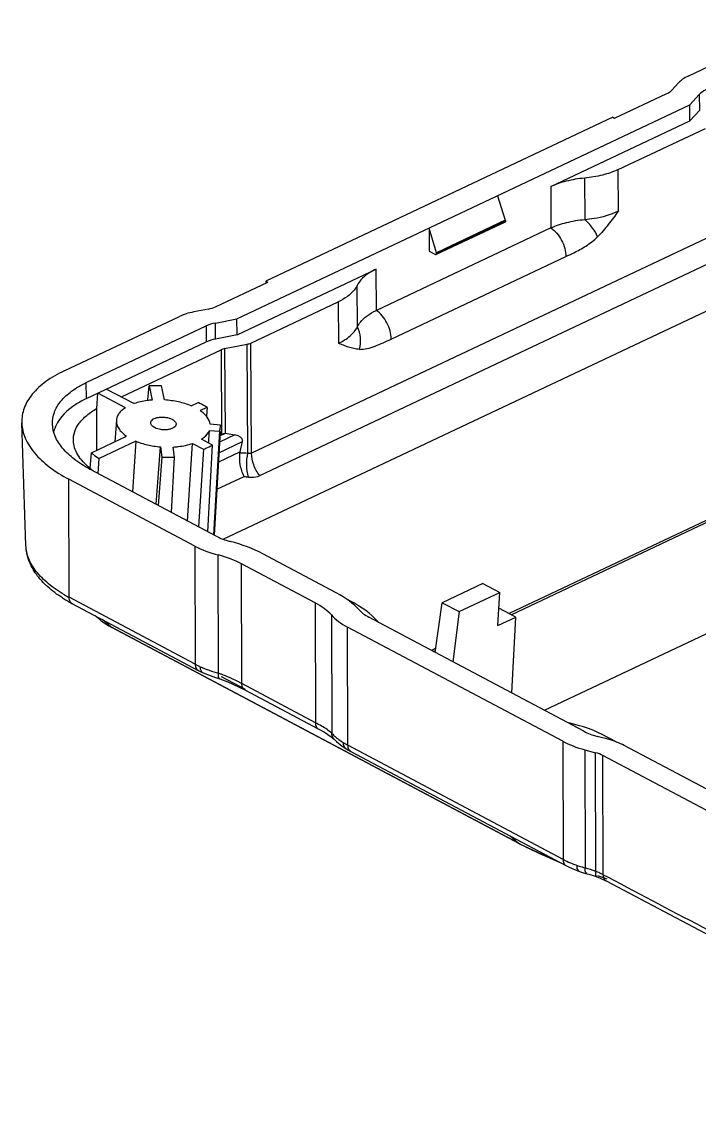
# Model space of a CAD drawing. Header units: millimetres. Extents: x 1667 to 2459, y 1639 to 1961.
# Drawn here: x 1787.49 to 1814.12, y 1703.51 to 1745.96 of the extents above; entities that cross this region are included whole.
import ezdxf

# ---------------------------------------------------------------- set-up
doc = ezdxf.new("R2010")
doc.units = ezdxf.units.MM

msp = doc.modelspace()

# ---------------------------------------------------------------- linework, layer by layer
at = {"color": 4, "linetype": 'Continuous'}
for p, q in [((1813.678, 1743.823), (1818.206, 1745.961)), ((1813.292, 1743.553), (1813.035, 1743.272)), ((1810.786, 1742.166), (1812.842, 1743.137)), ((1813.735, 1742.688), (1814.113, 1743.1)), ((1814.113, 1743.1), (1814.117, 1742.471)), ((1795.953, 1734.288), (1813.735, 1742.688)), ((1813.739, 1742.059), (1813.735, 1742.688)), ((1810.713, 1742.205), (1797.092, 1735.77)), ((1810.713, 1742.205), (1810.786, 1742.166)), ((1814.117, 1742.471), (1813.739, 1742.059)), ((1808.277, 1739.479), (1813.739, 1742.059)), ((1810.926, 1740.149), (1814.355, 1741.769)), ((1810.935, 1738.526), (1810.926, 1740.149)), ((1809.602, 1739.814), (1809.611, 1738.191)), ((1808.277, 1739.479), (1808.286, 1737.856)), ((1806.191, 1739.124), (1806.491, 1738.158)), ((1806.485, 1738.089), (1803.78, 1736.811)), ((1806.491, 1738.158), (1803.787, 1736.881)), ((1803.794, 1736.853), (1806.498, 1738.13)), ((1808.286, 1737.856), (1801.427, 1734.616)), ((1803.497, 1737.852), (1803.496, 1736.95)), ((1803.787, 1736.881), (1803.497, 1737.852)), ((1814.379, 1737.442), (1796.523, 1729.008)), ((1795.408, 1725.633), (1819.013, 1736.783)), ((1802.011, 1733.494), (1808.87, 1736.734)), ((1803.496, 1736.95), (1803.755, 1736.813)), ((1795.956, 1733.659), (1801.418, 1736.239)), ((1796.848, 1728.13), (1814.703, 1736.564)), ((1801.427, 1734.616), (1801.418, 1736.239)), ((1797.092, 1735.77), (1797.092, 1735.698)), ((1797.092, 1735.77), (1797.164, 1735.732)), ((1795.108, 1734.761), (1797.164, 1735.732)), ((1800.682, 1733.973), (1800.673, 1735.596)), ((1796.499, 1733.335), (1799.927, 1734.954)), ((1799.927, 1734.954), (1799.937, 1733.331)), ((1794.828, 1734.672), (1794.253, 1734.56)), ((1789.165, 1732.244), (1793.693, 1734.383)), ((1795.109, 1734.123), (1795.953, 1734.288)), ((1795.113, 1733.494), (1795.109, 1734.123)), ((1795.956, 1733.659), (1795.953, 1734.288)), ((1790.034, 1731.783), (1794.745, 1734.008)), ((1794.745, 1734.008), (1794.748, 1733.379)), ((1795.956, 1733.659), (1795.113, 1733.494)), ((1790.038, 1731.154), (1794.748, 1733.379)), ((1795.468, 1733.116), (1796.359, 1733.29)), ((1796.383, 1729.018), (1796.359, 1733.29)), ((1796.523, 1729.008), (1796.499, 1733.335)), ((1829.616, 1733.56), (1806.644, 1722.709)), ((1806.72, 1722.668), (1829.609, 1733.48)), ((1791.414, 1731.223), (1795.328, 1733.072)), ((1795.328, 1733.072), (1795.346, 1729.746)), ((1795.468, 1733.116), (1795.486, 1729.796)), ((1808.029, 1718.912), (1836.104, 1732.174)), ((1790.038, 1731.154), (1790.034, 1731.783)), ((1790.833, 1731.531), (1791.911, 1730.959)), ((1792.455, 1731.11), (1792.498, 1731.651)), ((1792.498, 1731.651), (1792.617, 1731.098)), ((1793.109, 1731.1), (1792.99, 1731.653)), ((1790.442, 1730.764), (1790.491, 1731.369)), ((1791.569, 1730.797), (1790.491, 1731.369)), ((1792.453, 1731.079), (1792.455, 1731.11)), ((1794.148, 1730.87), (1794.424, 1731)), ((1794.781, 1730.811), (1794.506, 1730.681)), ((1794.773, 1730.666), (1794.761, 1730.441)), ((1794.781, 1730.811), (1794.773, 1730.666)), ((1791.216, 1730.306), (1791.15, 1729.454)), ((1787.662, 1725.381), (1787.499, 1730.199)), ((1794.849, 1729.54), (1794.87, 1729.902)), ((1794.87, 1729.902), (1795.267, 1729.869)), ((1795.3, 1730.115), (1794.903, 1730.148)), ((1795.267, 1729.869), (1795.031, 1725.808)), ((1795.289, 1729.868), (1795.057, 1725.793)), ((1795.3, 1730.044), (1795.3, 1730.115)), ((1790.232, 1729.021), (1791.616, 1729.674)), ((1791.974, 1729.485), (1790.537, 1728.806)), ((1791.974, 1729.485), (1791.844, 1727.498)), ((1794.006, 1726.351), (1794.211, 1729.396)), ((1794.211, 1729.396), (1794.643, 1729.167)), ((1794.985, 1729.328), (1794.553, 1729.558)), ((1794.841, 1729.405), (1794.849, 1729.54)), ((1795.242, 1729.029), (1796.171, 1729.468)), ((1795.867, 1729.727), (1795.265, 1729.442)), ((1795.279, 1729.689), (1795.498, 1729.792)), ((1795.281, 1729.715), (1795.346, 1729.746)), ((1795.486, 1729.796), (1795.867, 1729.727)), ((1796.076, 1729.068), (1796.171, 1729.468)), ((1790.184, 1728.416), (1790.232, 1729.021)), ((1792.777, 1727.003), (1792.949, 1729.26)), ((1792.949, 1729.26), (1793.007, 1728.858)), ((1793.501, 1728.851), (1793.442, 1729.253)), ((1794.643, 1729.167), (1794.439, 1726.121)), ((1794.803, 1725.928), (1794.985, 1729.328)), ((1796.076, 1729.068), (1795.221, 1728.663)), ((1790.497, 1728.213), (1790.537, 1728.806)), ((1793.007, 1728.858), (1792.863, 1726.958)), ((1793.379, 1726.683), (1793.501, 1728.851)), ((1795.133, 1725.753), (1790.178, 1728.382)), ((1789.359, 1723.35), (1789.345, 1727.988)), ((1794.3, 1725.36), (1789.345, 1727.988)), ((1795.16, 1727.592), (1796.232, 1728.099)), ((1794.3, 1725.36), (1794.313, 1720.721)), ((1795.229, 1720.367), (1795.216, 1725.013)), ((1799.855, 1723.527), (1796.964, 1725.06)), ((1796.145, 1719.959), (1796.131, 1724.667)), ((1799.022, 1723.133), (1796.131, 1724.667)), ((1805.61, 1723.893), (1804.013, 1723.139)), ((1805.61, 1723.893), (1806.273, 1723.541)), ((1804.677, 1722.787), (1806.273, 1723.541)), ((1806.205, 1722.243), (1806.273, 1723.541)), ((1794.313, 1720.721), (1789.359, 1723.35)), ((1789.471, 1723.108), (1794.449, 1720.467)), ((1799.022, 1723.133), (1799.035, 1718.425)), ((1800.412, 1723.203), (1800.231, 1723.299)), ((1803.74, 1721.188), (1804.013, 1723.139)), ((1804.013, 1723.139), (1804.677, 1722.787)), ((1790.576, 1722.467), (1790.381, 1722.625)), ((1799.66, 1722.656), (1799.674, 1718.009)), ((1804.677, 1722.787), (1804.43, 1720.821)), ((1806.902, 1722.572), (1806.241, 1722.923)), ((1791, 1722.19), (1790.666, 1722.474)), ((1791.031, 1722.169), (1791, 1722.19)), ((1807.016, 1713.694), (1791, 1722.19)), ((1800.312, 1717.539), (1800.298, 1722.178)), ((1808.75, 1717.695), (1800.298, 1722.178)), ((1809.583, 1718.088), (1801.131, 1722.571)), ((1806.205, 1722.243), (1806.902, 1722.572)), ((1806.744, 1719.594), (1806.902, 1722.572)), ((1807.047, 1713.673), (1791.031, 1722.169)), ((1803.762, 1721.348), (1803.591, 1721.267)), ((1803.667, 1721.226), (1803.751, 1721.266)), ((1794.449, 1720.467), (1794.619, 1720.385)), ((1794.619, 1720.385), (1794.619, 1720.385)), ((1795.111, 1720.197), (1795.274, 1720.145)), ((1795.325, 1720.241), (1796.27, 1719.74)), ((1796.018, 1719.839), (1796.257, 1719.717)), ((1799.035, 1718.425), (1796.145, 1719.959)), ((1796.257, 1719.717), (1799.148, 1718.183)), ((1809.41, 1718.304), (1808.985, 1718.419)), ((1799.147, 1718.184), (1799.385, 1718.052)), ((1810.846, 1717.668), (1810.276, 1717.971)), ((1799.772, 1717.774), (1799.861, 1717.689)), ((1799.773, 1717.774), (1799.772, 1717.774)), ((1799.861, 1717.689), (1800.09, 1717.504)), ((1800.09, 1717.504), (1800.242, 1717.402)), ((1808.763, 1713.056), (1800.312, 1717.539)), ((1808.75, 1717.695), (1808.763, 1713.056)), ((1810.527, 1717.773), (1810.102, 1717.888)), ((1820.867, 1712.381), (1811.162, 1717.529)), ((1800.242, 1717.402), (1800.242, 1717.402)), ((1800.424, 1717.298), (1808.876, 1712.814)), ((1809.616, 1717.361), (1809.629, 1712.722)), ((1809.616, 1717.361), (1810.041, 1717.246)), ((1810.054, 1712.586), (1810.041, 1717.246)), ((1810.343, 1712.451), (1810.329, 1717.135)), ((1836.011, 1703.512), (1810.329, 1717.135)), ((1806.682, 1713.978), (1807.016, 1713.694)), ((1807.016, 1713.694), (1807.046, 1713.673)), ((1807.046, 1713.673), (1808.611, 1712.952)), ((1808.875, 1712.814), (1809.003, 1712.75)), ((1809.402, 1712.587), (1809.402, 1712.587)), ((1810.111, 1712.419), (1810.484, 1712.286)), ((1810.343, 1712.454), (1810.532, 1712.355)), ((1810.093, 1712.367), (1810.19, 1712.331)), ((1810.19, 1712.331), (1810.411, 1712.232)), ((1810.411, 1712.232), (1810.457, 1712.209))]:
    msp.add_line(p, q, dxfattribs=at)
for points in [[(1794.619, 1720.385), (1794.788, 1720.313), (1795.111, 1720.197)], [(1795.274, 1720.145), (1795.589, 1720.031), (1796.018, 1719.839)], [(1799.385, 1718.052), (1799.654, 1717.875), (1799.773, 1717.774)], [(1800.242, 1717.402), (1800.306, 1717.364), (1800.424, 1717.297)], [(1809.003, 1712.75), (1809.279, 1712.632), (1809.402, 1712.587)], [(1809.402, 1712.587), (1809.446, 1712.572), (1809.649, 1712.508)], [(1809.649, 1712.508), (1809.774, 1712.47), (1810.019, 1712.392), (1810.093, 1712.367)], [(1810.456, 1712.209), (1817.29, 1708.597), (1823.659, 1705.204)]]:
    msp.add_lwpolyline(points, dxfattribs=at)
for centre, radius, start, end in [((1792.773, 1724.697), 6.96, 88.2154, 92.2667), ((1796.643, 1740.602), 11.587, 267.164, 268.7165), ((1793.34, 1735.272), 6.423, 267.0296, 271.4338), ((1792.597, 1732.942), 5.163, 241.895, 242.0555), ((1791.957, 1730.625), 2.833, 231.2617, 231.5809), ((1792.123, 1730.841), 3.105, 231.6504, 235.4143), ((1797.839, 1738.955), 10.974, 261.5793, 262.4901), ((1792.065, 1728.453), 5.777, 239.9722, 242.0618), ((1791.929, 1727.781), 5.28, 237.5101, 239.7166), ((1792.141, 1728.144), 5.7, 239.7183, 242.0705), ((1789.55, 1723.257), 0.168, 233.5251, 242.0392), ((1792.14, 1724.391), 2.48, 230.8986, 234.9751), ((1792.009, 1724.232), 2.274, 230.9323, 234.8703), ((1792.216, 1724.53), 2.637, 234.9154, 238.6134), ((1792.422, 1724.872), 3.036, 238.6511, 242.0741), ((1792.571, 1725.072), 3.286, 241.4091, 242.0566), ((1795.902, 1723.72), 3.393, 242.0775, 245.8035), ((1793.321, 1714.799), 5.885, 69.8966, 71.0894), ((1796.103, 1712.834), 6.313, 59.8627, 62.3252), ((1801.417, 1719.731), 2.452, 229.8879, 233.3483), ((1801.51, 1719.855), 2.607, 233.3345, 238.0205), ((1801.68, 1720.127), 2.927, 238.0188, 242.1331), ((1813.402, 1725.73), 13.626, 242.0556, 242.2006), ((1810.668, 1716.785), 4.189, 248.2744, 251.085), ((1806.887, 1703.431), 9.687, 70.9158, 73.5555), ((1808.456, 1708.839), 4.075, 62.4177, 63.7432)]:
    msp.add_arc(centre, radius, start, end, dxfattribs=at)
for centre, major_axis, ratio, start_param, end_param in [((1815.126, 1743.054), (2.001, -0.139), 0.499059, 2.414089, 2.763154), ((1812.118, 1743.522), (1.001, -0.07), 0.499059, -0.727504, -0.378438), ((1815.305, 1742.776), (1.301, -0.091), 0.499059, 2.414089, 2.763154), ((1795.141, 1733.614), (2.001, -0.139), 0.499059, 2.065023, 2.414089), ((1794.384, 1735.145), (1.001, -0.07), 0.499059, -1.07657, -0.727504), ((1795.686, 1733.509), (1.301, -0.091), 0.499059, 2.065023, 2.414089), ((1795.69, 1732.88), (1.301, -0.091), 0.499059, 2.065023, 2.414089), ((1796.137, 1733.527), (0.5, -0.035), 0.499059, -1.07657, -0.727504), ((1795.69, 1732.88), (0.5, -0.035), 0.499059, 2.065023, 2.414089), ((1794.864, 1729.212), (1.307, 0.33), 0.323359, -0.079639, 0.618492), ((1798.69, 1729.579), (2.615, 0.661), 0.323359, 2.974687, 3.015375), ((1796.382, 1726.344), (1.801, -0.116), 0.499475, -2.304607, -1.937399), ((1796.382, 1726.344), (3.002, -0.194), 0.499475, -2.304607, -1.937399), ((1794.049, 1723.683), (4.202, -0.271), 0.499475, 7.120171, 7.487379), ((1794.049, 1723.683), (3.002, -0.194), 0.499475, 0.836986, 1.204194), ((1796.94, 1722.15), (4.202, -0.271), 0.499475, 6.752963, 7.120171), ((1796.94, 1722.15), (3.002, -0.194), 0.499475, 0.469778, 0.836986), ((1796.941, 1721.564), (5.003, -0.323), 0.499475, 0.469778, 0.836986), ((1802.381, 1723.161), (3.002, -0.194), 0.499475, -2.671815, -2.304607), ((1802.381, 1723.161), (1.801, -0.116), 0.499475, -2.671815, -2.304607), ((1802.382, 1722.576), (1.001, -0.065), 0.499475, -2.671815, -2.584037), ((1808.194, 1716.987), (3.002, -0.194), 0.499475, 0.836986, 1.186052), ((1810.832, 1718.678), (1.801, -0.116), 0.499475, -2.304607, -1.955541), ((1810.832, 1718.678), (3.002, -0.194), 0.499475, -2.304607, -1.955541), ((1809.635, 1716.807), (2.201, -0.142), 0.499475, 0.836986, 1.186052), ((1809.635, 1716.807), (1.001, -0.065), 0.499475, 0.836986, 1.186052)]:
    msp.add_ellipse(centre, major_axis=major_axis, ratio=ratio, start_param=start_param, end_param=end_param, dxfattribs=at)
for points, knots in [([(1810.926, 1740.149), (1810.732, 1740.057), (1810.295, 1739.911), (1809.843, 1739.837), (1809.602, 1739.814)], [0, 0, 0, 0, 0.471039, 1, 1, 1, 1]), ([(1809.602, 1739.814), (1809.361, 1739.791), (1808.908, 1739.718), (1808.472, 1739.571), (1808.277, 1739.479)], [0, 0, 0, 0, 0.528961, 1, 1, 1, 1]), ([(1809.611, 1738.191), (1809.734, 1738.203), (1810.186, 1738.259), (1810.637, 1738.378), (1810.935, 1738.526)], [0, 0, 0, 0, 0.270607, 1, 1, 1, 1]), ([(1810.935, 1738.526), (1810.808, 1738.346), (1810.549, 1737.995), (1810.268, 1737.661), (1810.117, 1737.508)], [0, 0, 0, 0, 0.507299, 1, 1, 1, 1]), ([(1808.286, 1737.856), (1808.481, 1737.948), (1808.917, 1738.094), (1809.37, 1738.168), (1809.611, 1738.191)], [0, 0, 0, 0, 0.471042, 1, 1, 1, 1]), ([(1810.117, 1737.508), (1810.069, 1737.632), (1809.919, 1737.879), (1809.724, 1738.089), (1809.611, 1738.191)], [0, 0, 0, 0, 0.465425, 1, 1, 1, 1]), ([(1808.286, 1737.856), (1808.372, 1737.798), (1808.532, 1737.649), (1808.715, 1737.373), (1808.837, 1737.062), (1808.87, 1736.841), (1808.87, 1736.734)], [0, 0, 0, 0, 0.237399, 0.494191, 0.754147, 1, 1, 1, 1]), ([(1808.87, 1736.734), (1808.977, 1736.781), (1809.162, 1736.869), (1809.425, 1737.006), (1809.751, 1737.194), (1809.977, 1737.373), (1810.117, 1737.508)], [0, 0, 0, 0, 0.236773, 0.417999, 0.603495, 1, 1, 1, 1]), ([(1803.755, 1736.813), (1803.757, 1736.812), (1803.765, 1736.809), (1803.774, 1736.808), (1803.78, 1736.811)], [0, 0, 0, 0, 0.277536, 1, 1, 1, 1]), ([(1803.78, 1736.811), (1803.783, 1736.812), (1803.795, 1736.822), (1803.796, 1736.841), (1803.794, 1736.853)], [0, 0, 0, 0, 0.213257, 1, 1, 1, 1]), ([(1801.418, 1736.239), (1801.331, 1736.198), (1801.041, 1736.042), (1800.778, 1735.807), (1800.673, 1735.596)], [0, 0, 0, 0, 0.288767, 1, 1, 1, 1]), ([(1800.673, 1735.596), (1800.64, 1735.532), (1800.533, 1735.37), (1800.283, 1735.144), (1800.054, 1735.014), (1799.927, 1734.954)], [0, 0, 0, 0, 0.215995, 0.579699, 1, 1, 1, 1]), ([(1800.682, 1733.973), (1800.714, 1734.037), (1800.822, 1734.2), (1801.072, 1734.426), (1801.3, 1734.556), (1801.427, 1734.616)], [0, 0, 0, 0, 0.216004, 0.579707, 1, 1, 1, 1]), ([(1802.011, 1733.494), (1802.01, 1733.601), (1801.978, 1733.821), (1801.856, 1734.133), (1801.673, 1734.409), (1801.513, 1734.558), (1801.427, 1734.616)], [0, 0, 0, 0, 0.245782, 0.505649, 0.762531, 1, 1, 1, 1]), ([(1799.937, 1733.331), (1800.102, 1733.405), (1800.393, 1733.576), (1800.614, 1733.838), (1800.682, 1733.973)], [0, 0, 0, 0, 0.545613, 1, 1, 1, 1]), ([(1800.762, 1733.089), (1800.802, 1733.237), (1800.83, 1733.543), (1800.749, 1733.842), (1800.682, 1733.973)], [0, 0, 0, 0, 0.509483, 1, 1, 1, 1]), ([(1800.762, 1733.089), (1800.689, 1733.094), (1800.545, 1733.114), (1800.336, 1733.172), (1800.133, 1733.245), (1800.001, 1733.301), (1799.937, 1733.331)], [0, 0, 0, 0, 0.253555, 0.503301, 0.751793, 1, 1, 1, 1]), ([(1800.762, 1733.089), (1800.864, 1733.088), (1801.076, 1733.111), (1801.386, 1733.214), (1801.698, 1733.347), (1801.907, 1733.442), (1802.011, 1733.494)], [0, 0, 0, 0, 0.231262, 0.479001, 0.737155, 1, 1, 1, 1]), ([(1789.165, 1732.244), (1788.913, 1732.125), (1788.457, 1731.865), (1787.906, 1731.371), (1787.562, 1730.807), (1787.492, 1730.394), (1787.499, 1730.199)], [0, 0, 0, 0, 0.301007, 0.561743, 0.78927, 1, 1, 1, 1]), ([(1788.703, 1730.148), (1788.697, 1730.305), (1788.753, 1730.635), (1789.028, 1731.085), (1789.468, 1731.48), (1789.832, 1731.688), (1790.034, 1731.783)], [0, 0, 0, 0, 0.210731, 0.438237, 0.699021, 1, 1, 1, 1]), ([(1790.038, 1731.154), (1789.895, 1731.087), (1789.422, 1730.831), (1788.992, 1730.437), (1788.834, 1730.086)], [0, 0, 0, 0, 0.290518, 1, 1, 1, 1]), ([(1792.617, 1731.098), (1792.554, 1731.093), (1792.315, 1731.069), (1792.078, 1731.017), (1791.911, 1730.959)], [0, 0, 0, 0, 0.264364, 1, 1, 1, 1]), ([(1794.148, 1730.87), (1793.989, 1730.936), (1793.647, 1731.039), (1793.292, 1731.088), (1793.109, 1731.1)], [0, 0, 0, 0, 0.48319, 1, 1, 1, 1]), ([(1789.525, 1729.507), (1789.522, 1729.625), (1789.559, 1729.872), (1789.749, 1730.215), (1790.055, 1730.521), (1790.31, 1730.689), (1790.452, 1730.766)], [0, 0, 0, 0, 0.215548, 0.4454, 0.704637, 1, 1, 1, 1]), ([(1791.569, 1730.797), (1791.518, 1730.765), (1791.426, 1730.697), (1791.315, 1730.576), (1791.241, 1730.446), (1791.22, 1730.352), (1791.216, 1730.306)], [0, 0, 0, 0, 0.287943, 0.546277, 0.780141, 1, 1, 1, 1]), ([(1794.781, 1730.811), (1794.753, 1730.828), (1794.638, 1730.897), (1794.517, 1730.958), (1794.424, 1731)], [0, 0, 0, 0, 0.240792, 1, 1, 1, 1]), ([(1794.903, 1730.148), (1794.889, 1730.248), (1794.815, 1730.4), (1794.66, 1730.566), (1794.561, 1730.643), (1794.506, 1730.681)], [0, 0, 0, 0, 0.445035, 0.707268, 1, 1, 1, 1]), ([(1791.216, 1730.306), (1791.212, 1730.251), (1791.224, 1730.134), (1791.304, 1729.966), (1791.438, 1729.808), (1791.552, 1729.718), (1791.616, 1729.674)], [0, 0, 0, 0, 0.212013, 0.441913, 0.702843, 1, 1, 1, 1]), ([(1792.562, 1730.211), (1792.563, 1730.235), (1792.584, 1730.289), (1792.654, 1730.349), (1792.753, 1730.394), (1792.876, 1730.423), (1793.013, 1730.432), (1793.195, 1730.419), (1793.329, 1730.382), (1793.407, 1730.341)], [0, 0, 0, 0, 0.078106, 0.171758, 0.286873, 0.421434, 0.568994, 0.720799, 1, 1, 1, 1]), ([(1793.407, 1730.341), (1793.43, 1730.328), (1793.473, 1730.302), (1793.524, 1730.253), (1793.555, 1730.2), (1793.562, 1730.162), (1793.56, 1730.144)], [0, 0, 0, 0, 0.305524, 0.570692, 0.797302, 1, 1, 1, 1]), ([(1787.499, 1730.199), (1787.506, 1729.995), (1787.612, 1729.564), (1788, 1728.974), (1788.592, 1728.432), (1789.077, 1728.13), (1789.345, 1727.988)], [0, 0, 0, 0, 0.203357, 0.43194, 0.696623, 1, 1, 1, 1]), ([(1790.165, 1728.388), (1789.953, 1728.502), (1789.568, 1728.742), (1789.099, 1729.174), (1788.792, 1729.644), (1788.708, 1729.987), (1788.703, 1730.148)], [0, 0, 0, 0, 0.303151, 0.567775, 0.79641, 1, 1, 1, 1]), ([(1788.834, 1730.086), (1788.825, 1730.066), (1788.791, 1729.985), (1788.765, 1729.901), (1788.751, 1729.838)], [0, 0, 0, 0, 0.254126, 1, 1, 1, 1]), ([(1792.715, 1730.014), (1792.692, 1730.027), (1792.649, 1730.053), (1792.598, 1730.102), (1792.566, 1730.155), (1792.56, 1730.193), (1792.562, 1730.211)], [0, 0, 0, 0, 0.305524, 0.570692, 0.797302, 1, 1, 1, 1]), ([(1793.56, 1730.144), (1793.559, 1730.12), (1793.538, 1730.066), (1793.468, 1730.006), (1793.369, 1729.961), (1793.246, 1729.932), (1793.109, 1729.923), (1792.927, 1729.936), (1792.793, 1729.973), (1792.715, 1730.014)], [0, 0, 0, 0, 0.078106, 0.171758, 0.286873, 0.421434, 0.568994, 0.720799, 1, 1, 1, 1]), ([(1794.553, 1729.558), (1794.591, 1729.581), (1794.718, 1729.672), (1794.827, 1729.798), (1794.87, 1729.902)], [0, 0, 0, 0, 0.28168, 1, 1, 1, 1]), ([(1790.184, 1728.416), (1790.086, 1728.494), (1789.909, 1728.657), (1789.699, 1728.93), (1789.565, 1729.214), (1789.529, 1729.411), (1789.525, 1729.507)], [0, 0, 0, 0, 0.288153, 0.547377, 0.781806, 1, 1, 1, 1]), ([(1791.974, 1729.485), (1792.123, 1729.423), (1792.444, 1729.324), (1792.776, 1729.274), (1792.949, 1729.26)], [0, 0, 0, 0, 0.483213, 1, 1, 1, 1]), ([(1793.442, 1729.253), (1793.511, 1729.257), (1793.771, 1729.28), (1794.03, 1729.333), (1794.211, 1729.396)], [0, 0, 0, 0, 0.2648, 1, 1, 1, 1]), ([(1795.346, 1729.746), (1795.357, 1729.751), (1795.406, 1729.772), (1795.458, 1729.785), (1795.498, 1729.792)], [0, 0, 0, 0, 0.232076, 1, 1, 1, 1]), ([(1790.232, 1729.021), (1790.256, 1729.002), (1790.354, 1728.926), (1790.457, 1728.856), (1790.537, 1728.806)], [0, 0, 0, 0, 0.24203, 1, 1, 1, 1]), ([(1794.643, 1729.167), (1794.673, 1729.179), (1794.79, 1729.227), (1794.904, 1729.282), (1794.985, 1729.328)], [0, 0, 0, 0, 0.259782, 1, 1, 1, 1]), ([(1796.232, 1728.099), (1796.161, 1728.242), (1796.063, 1728.549), (1796.049, 1728.872), (1796.069, 1729.03)], [0, 0, 0, 0, 0.501915, 1, 1, 1, 1]), ([(1796.405, 1728.075), (1796.36, 1728.224), (1796.318, 1728.542), (1796.347, 1728.861), (1796.383, 1729.018)], [0, 0, 0, 0, 0.491161, 1, 1, 1, 1]), ([(1796.523, 1729.008), (1796.502, 1728.998), (1796.452, 1728.99), (1796.405, 1729.007), (1796.383, 1729.018)], [0, 0, 0, 0, 0.488952, 1, 1, 1, 1]), ([(1796.848, 1728.13), (1796.747, 1728.256), (1796.59, 1728.537), (1796.524, 1728.853), (1796.523, 1729.008)], [0, 0, 0, 0, 0.509576, 1, 1, 1, 1]), ([(1796.405, 1728.075), (1796.445, 1728.07), (1796.594, 1728.058), (1796.748, 1728.083), (1796.848, 1728.13)], [0, 0, 0, 0, 0.267074, 1, 1, 1, 1]), ([(1789.093, 1723.328), (1788.89, 1723.457), (1788.517, 1723.733), (1788.06, 1724.226), (1787.752, 1724.778), (1787.668, 1725.183), (1787.662, 1725.381)], [0, 0, 0, 0, 0.277953, 0.53285, 0.77091, 1, 1, 1, 1]), ([(1789.174, 1723.452), (1788.953, 1723.58), (1788.553, 1723.848), (1788.069, 1724.324), (1787.753, 1724.836), (1787.668, 1725.206), (1787.662, 1725.381)], [0, 0, 0, 0, 0.300581, 0.563988, 0.793611, 1, 1, 1, 1]), ([(1789.45, 1723.121), (1789.419, 1723.144), (1789.369, 1723.218), (1789.359, 1723.303), (1789.359, 1723.35)], [0, 0, 0, 0, 0.449738, 1, 1, 1, 1]), ([(1790.998, 1722.186), (1790.973, 1722.2), (1790.877, 1722.254), (1790.784, 1722.313), (1790.716, 1722.36)], [0, 0, 0, 0, 0.255025, 1, 1, 1, 1]), ([(1794.313, 1720.721), (1794.313, 1720.67), (1794.326, 1720.576), (1794.389, 1720.499), (1794.425, 1720.48)], [0, 0, 0, 0, 0.553932, 1, 1, 1, 1]), ([(1794.53, 1720.495), (1794.527, 1720.504), (1794.515, 1720.546), (1794.511, 1720.591), (1794.511, 1720.624)], [0, 0, 0, 0, 0.230072, 1, 1, 1, 1]), ([(1794.511, 1720.624), (1794.53, 1720.616), (1794.605, 1720.583), (1794.682, 1720.552), (1794.74, 1720.53)], [0, 0, 0, 0, 0.245801, 1, 1, 1, 1]), ([(1794.619, 1720.385), (1794.598, 1720.394), (1794.56, 1720.426), (1794.538, 1720.47), (1794.53, 1720.495)], [0, 0, 0, 0, 0.465195, 1, 1, 1, 1]), ([(1794.74, 1720.53), (1794.779, 1720.515), (1794.941, 1720.456), (1795.104, 1720.404), (1795.229, 1720.367)], [0, 0, 0, 0, 0.243105, 1, 1, 1, 1]), ([(1795.274, 1720.145), (1795.248, 1720.152), (1795.228, 1720.211), (1795.223, 1720.285), (1795.226, 1720.338), (1795.229, 1720.367)], [0, 0, 0, 0, 0.342065, 0.633148, 1, 1, 1, 1]), ([(1796.145, 1719.959), (1796.084, 1719.991), (1795.925, 1720.073), (1795.661, 1720.201), (1795.453, 1720.286), (1795.344, 1720.326)], [0, 0, 0, 0, 0.234096, 0.607909, 1, 1, 1, 1]), ([(1796.257, 1719.717), (1796.221, 1719.736), (1796.157, 1719.813), (1796.145, 1719.908), (1796.145, 1719.959)], [0, 0, 0, 0, 0.446162, 1, 1, 1, 1]), ([(1799.035, 1718.425), (1799.036, 1718.374), (1799.048, 1718.28), (1799.111, 1718.203), (1799.147, 1718.184)], [0, 0, 0, 0, 0.553749, 1, 1, 1, 1]), ([(1799.674, 1718.009), (1799.617, 1718.062), (1799.489, 1718.165), (1799.348, 1718.25), (1799.273, 1718.294)], [0, 0, 0, 0, 0.471163, 1, 1, 1, 1]), ([(1799.772, 1717.774), (1799.743, 1717.804), (1799.693, 1717.878), (1799.676, 1717.965), (1799.674, 1718.009)], [0, 0, 0, 0, 0.488153, 1, 1, 1, 1]), ([(1799.674, 1718.009), (1799.686, 1717.996), (1799.739, 1717.943), (1799.794, 1717.893), (1799.837, 1717.856)], [0, 0, 0, 0, 0.238456, 1, 1, 1, 1]), ([(1800.242, 1717.402), (1800.206, 1717.424), (1800.145, 1717.501), (1800.13, 1717.594), (1800.13, 1717.644)], [0, 0, 0, 0, 0.459623, 1, 1, 1, 1]), ([(1800.331, 1717.416), (1800.327, 1717.425), (1800.316, 1717.465), (1800.312, 1717.507), (1800.312, 1717.539)], [0, 0, 0, 0, 0.234244, 1, 1, 1, 1]), ([(1800.424, 1717.298), (1800.403, 1717.309), (1800.363, 1717.344), (1800.339, 1717.39), (1800.331, 1717.416)], [0, 0, 0, 0, 0.474115, 1, 1, 1, 1]), ([(1807.047, 1713.677), (1807.164, 1713.615), (1807.643, 1713.372), (1808.134, 1713.154), (1808.508, 1713)], [0, 0, 0, 0, 0.245681, 1, 1, 1, 1]), ([(1808.763, 1713.056), (1808.791, 1713.041), (1808.907, 1712.982), (1809.026, 1712.929), (1809.117, 1712.893)], [0, 0, 0, 0, 0.242788, 1, 1, 1, 1]), ([(1808.763, 1713.056), (1808.763, 1713.005), (1808.776, 1712.911), (1808.839, 1712.834), (1808.875, 1712.814)], [0, 0, 0, 0, 0.553939, 1, 1, 1, 1]), ([(1809.402, 1712.587), (1809.387, 1712.593), (1809.347, 1712.622), (1809.314, 1712.708), (1809.309, 1712.78), (1809.31, 1712.822)], [0, 0, 0, 0, 0.182366, 0.529314, 1, 1, 1, 1]), ([(1809.31, 1712.822), (1809.336, 1712.813), (1809.441, 1712.777), (1809.548, 1712.745), (1809.629, 1712.722)], [0, 0, 0, 0, 0.24575, 1, 1, 1, 1]), ([(1809.69, 1712.496), (1809.662, 1712.504), (1809.635, 1712.562), (1809.627, 1712.64), (1809.627, 1712.693), (1809.629, 1712.722)], [0, 0, 0, 0, 0.354575, 0.641985, 1, 1, 1, 1]), ([(1810.093, 1712.367), (1810.068, 1712.375), (1810.049, 1712.433), (1810.047, 1712.506), (1810.05, 1712.558), (1810.054, 1712.586)], [0, 0, 0, 0, 0.343306, 0.633786, 1, 1, 1, 1]), ([(1810.259, 1712.494), (1810.242, 1712.502), (1810.175, 1712.535), (1810.107, 1712.565), (1810.054, 1712.586)], [0, 0, 0, 0, 0.240569, 1, 1, 1, 1]), ([(1810.457, 1712.209), (1810.439, 1712.219), (1810.404, 1712.245), (1810.368, 1712.303), (1810.348, 1712.374), (1810.343, 1712.425), (1810.343, 1712.451)], [0, 0, 0, 0, 0.218681, 0.455565, 0.717742, 1, 1, 1, 1]), ([(1810.532, 1712.355), (1811.848, 1711.662), (1814.481, 1710.272), (1817.769, 1708.527), (1820.402, 1707.13), (1823.034, 1705.724), (1825.006, 1704.665), (1826.322, 1703.96)], [0, 0, 0, 0, 0.249598, 0.499467, 0.624454, 0.749567, 1, 1, 1, 1])]:
    msp.add_open_spline(points, degree=3, knots=knots, dxfattribs=at)
for points in [[(1806.497, 1738.104), (1806.495, 1738.098), (1806.491, 1738.092), (1806.485, 1738.089)], [(1806.491, 1738.158), (1806.494, 1738.149), (1806.496, 1738.14), (1806.498, 1738.13)], [(1806.498, 1738.13), (1806.5, 1738.121), (1806.5, 1738.112), (1806.497, 1738.104)], [(1803.794, 1736.853), (1803.792, 1736.862), (1803.79, 1736.872), (1803.787, 1736.881)], [(1790.447, 1729.122), (1790.447, 1729.672), (1790.445, 1730.222), (1790.445, 1730.772)], [(1795.267, 1729.869), (1795.285, 1729.926), (1795.296, 1729.985), (1795.3, 1730.044)], [(1796.171, 1729.467), (1796.174, 1729.48), (1796.176, 1729.494), (1796.176, 1729.508)]]:
    msp.add_open_spline(points, degree=3, dxfattribs=at)

doc.saveas('drawing.dxf')
